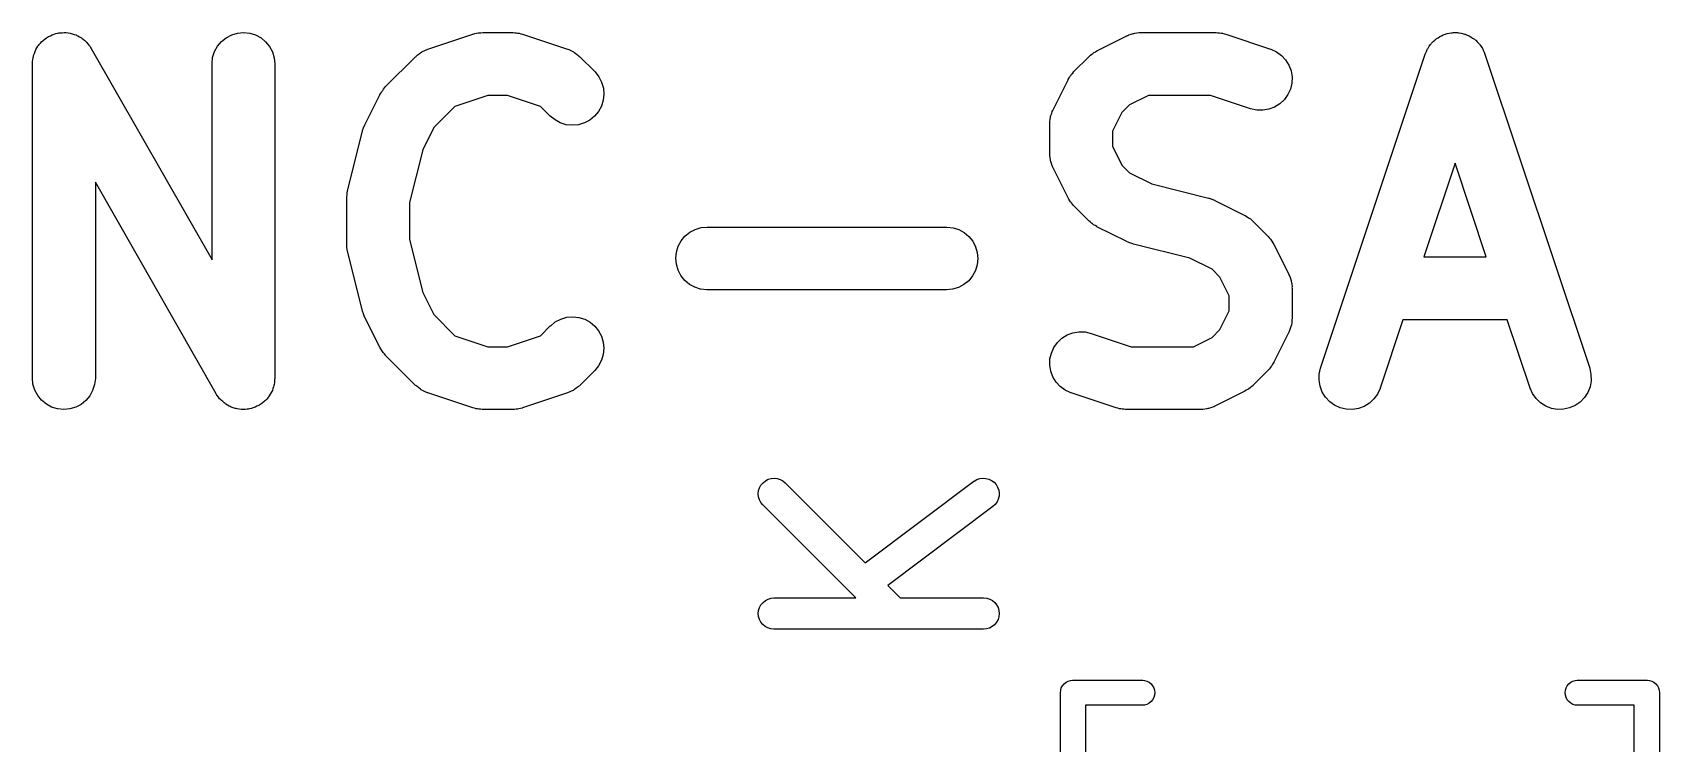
# Model space of a CAD drawing. Extents: x 88 to 197, y -105 to -93.
# Drawn here: x 112.41 to 120.18, y -96.35 to -92.96 of the extents above; entities that cross this region are included whole.
import ezdxf

# ---------------------------------------------------------------- set-up
doc = ezdxf.new("R2010")
doc.units = 0
doc.layers.add('BLACK', color=7, linetype='CONTINUOUS')

msp = doc.modelspace()

# ---------------------------------------------------------------- linework, layer by layer
at = {"layer": 'BLACK', "linetype": 'CONTINUOUS'}
for p, q in [((112.472, -92.9883), (112.479, -92.9823)), ((112.479, -92.9823), (112.484, -92.9799)), ((112.484, -92.9799), (112.488, -92.977)), ((112.488, -92.977), (112.497, -92.9732)), ((112.497, -92.9732), (112.505, -92.9687)), ((112.505, -92.9687), (112.51, -92.9673)), ((112.51, -92.9673), (112.515, -92.9652)), ((112.515, -92.9652), (112.524, -92.9631)), ((112.524, -92.9631), (112.533, -92.9604)), ((112.533, -92.9604), (112.538, -92.96)), ((112.538, -92.96), (112.543, -92.9589)), ((112.543, -92.9589), (112.553, -92.9586)), ((112.553, -92.9586), (112.563, -92.9578)), ((112.563, -92.9578), (112.568, -92.9583)), ((112.568, -92.9583), (112.573, -92.9582)), ((112.573, -92.9582), (112.582, -92.9598)), ((112.582, -92.9598), (112.592, -92.9608)), ((112.592, -92.9608), (112.597, -92.9623)), ((112.597, -92.9623), (112.602, -92.9632)), ((112.602, -92.9632), (112.611, -92.9667)), ((112.611, -92.9667), (112.62, -92.9695)), ((112.62, -92.9695), (112.624, -92.9719)), ((112.624, -92.9719), (112.629, -92.9737)), ((112.629, -92.9737), (112.637, -92.9788)), ((112.637, -92.9788), (112.645, -92.9834)), ((113.314, -93.0006), (113.337, -92.9823)), ((113.337, -92.9823), (113.363, -92.9687)), ((113.363, -92.9687), (113.391, -92.9604)), ((113.391, -92.9604), (113.42, -92.9578)), ((113.42, -92.9578), (113.449, -92.9608)), ((113.449, -92.9608), (113.477, -92.9695)), ((113.477, -92.9695), (113.503, -92.9834)), ((114.3, -93.0369), (114.514, -92.9655)), ((114.514, -92.9655), (114.516, -92.9648)), ((114.516, -92.9648), (114.524, -92.9631)), ((114.524, -92.9631), (114.532, -92.9606)), ((114.532, -92.9606), (114.539, -92.96)), ((114.539, -92.96), (114.545, -92.9587)), ((114.545, -92.9587), (114.553, -92.9586)), ((114.553, -92.9586), (114.562, -92.9578)), ((114.562, -92.9578), (114.704, -92.9578)), ((114.704, -92.9578), (114.707, -92.9578)), ((114.707, -92.9578), (114.715, -92.9587)), ((114.715, -92.9587), (114.723, -92.959)), ((114.723, -92.959), (114.729, -92.9604)), ((114.729, -92.9604), (114.736, -92.961)), ((114.736, -92.961), (114.744, -92.9636)), ((114.744, -92.9636), (114.752, -92.9655)), ((114.752, -92.9655), (114.966, -93.0369)), ((117.494, -93.045), (117.637, -92.9736)), ((117.637, -92.9736), (117.639, -92.9727)), ((117.639, -92.9727), (117.643, -92.9712)), ((117.643, -92.9712), (117.647, -92.9691)), ((117.647, -92.9691), (117.657, -92.9661)), ((117.657, -92.9661), (117.667, -92.9626)), ((117.667, -92.9626), (117.671, -92.9619)), ((117.671, -92.9619), (117.675, -92.9606)), ((117.675, -92.9606), (117.685, -92.9596)), ((117.685, -92.9596), (117.696, -92.958)), ((117.696, -92.958), (117.7, -92.9582)), ((117.7, -92.9582), (117.704, -92.9578)), ((117.704, -92.9578), (118.062, -92.9578)), ((118.062, -92.9578), (118.064, -92.9578)), ((118.064, -92.9578), (118.072, -92.9587)), ((118.072, -92.9587), (118.08, -92.959)), ((118.08, -92.959), (118.087, -92.9604)), ((118.087, -92.9604), (118.093, -92.961)), ((118.093, -92.961), (118.101, -92.9636)), ((118.101, -92.9636), (118.109, -92.9655)), ((118.109, -92.9655), (118.323, -93.0369)), ((119.114, -92.9882), (119.123, -92.9828)), ((119.123, -92.9828), (119.131, -92.9769)), ((119.131, -92.9769), (119.135, -92.9752)), ((119.135, -92.9752), (119.139, -92.9729)), ((119.139, -92.9729), (119.148, -92.9693)), ((119.148, -92.9693), (119.158, -92.9651)), ((119.158, -92.9651), (119.162, -92.9642)), ((119.162, -92.9642), (119.166, -92.9627)), ((119.166, -92.9627), (119.176, -92.9611)), ((119.176, -92.9611), (119.187, -92.9588)), ((119.187, -92.9588), (119.191, -92.9587)), ((119.191, -92.9587), (119.195, -92.9581)), ((119.195, -92.9581), (119.205, -92.9584)), ((119.205, -92.9584), (119.216, -92.9582)), ((119.216, -92.9582), (119.22, -92.9589)), ((119.22, -92.9589), (119.224, -92.9591)), ((119.224, -92.9591), (119.234, -92.9615)), ((119.234, -92.9615), (119.245, -92.9633)), ((119.245, -92.9633), (119.249, -92.9648)), ((119.249, -92.9648), (119.253, -92.9658)), ((119.253, -92.9658), (119.262, -92.9701)), ((119.262, -92.9701), (119.272, -92.9738)), ((119.272, -92.9738), (119.276, -92.9761)), ((119.276, -92.9761), (119.28, -92.9779)), ((119.28, -92.9779), (119.288, -92.984)), ((112.417, -93.0668), (112.421, -93.0578)), ((112.421, -93.0578), (112.424, -93.0487)), ((112.424, -93.0487), (112.426, -93.0443)), ((112.426, -93.0443), (112.428, -93.0395)), ((112.428, -93.0395), (112.433, -93.0314)), ((112.433, -93.0314), (112.438, -93.023)), ((112.438, -93.023), (112.441, -93.0192)), ((112.441, -93.0192), (112.444, -93.0149)), ((112.444, -93.0149), (112.45, -93.008)), ((112.45, -93.008), (112.457, -93.0006)), ((112.457, -93.0006), (112.461, -92.9974)), ((112.461, -92.9974), (112.464, -92.9938)), ((112.464, -92.9938), (112.472, -92.9883)), ((112.645, -92.9834), (112.649, -92.9866)), ((112.649, -92.9866), (112.654, -92.9893)), ((112.654, -92.9893), (112.661, -92.9959)), ((112.661, -92.9959), (112.668, -93.0021)), ((112.668, -93.0021), (112.671, -93.006)), ((112.671, -93.006), (112.675, -93.0095)), ((112.675, -93.0095), (112.68, -93.0173)), ((112.68, -93.0173), (112.687, -93.0248)), ((112.687, -93.0248), (112.689, -93.0292)), ((112.689, -93.0292), (112.692, -93.0333)), ((112.692, -93.0333), (113.269, -94.0429)), ((113.272, -93.0766), (113.281, -93.0487)), ((113.281, -93.0487), (113.295, -93.023)), ((113.295, -93.023), (113.314, -93.0006)), ((113.503, -92.9834), (113.525, -93.0021)), ((113.525, -93.0021), (113.544, -93.0248)), ((113.544, -93.0248), (113.557, -93.0506)), ((113.557, -93.0506), (113.566, -93.0786)), ((114.249, -93.0657), (114.258, -93.0598)), ((114.258, -93.0598), (114.266, -93.0534)), ((114.266, -93.0534), (114.27, -93.0514)), ((114.27, -93.0514), (114.273, -93.0488)), ((114.273, -93.0488), (114.282, -93.0446)), ((114.282, -93.0446), (114.292, -93.0399)), ((114.292, -93.0399), (114.296, -93.0387)), ((114.296, -93.0387), (114.3, -93.0369)), ((114.966, -93.0369), (114.968, -93.0376)), ((114.968, -93.0376), (114.972, -93.0394)), ((114.972, -93.0394), (114.976, -93.0407)), ((114.976, -93.0407), (114.985, -93.0456)), ((114.985, -93.0456), (114.995, -93.0499)), ((114.995, -93.0499), (114.998, -93.0525)), ((114.998, -93.0525), (115.002, -93.0546)), ((115.002, -93.0546), (115.01, -93.0611)), ((117.464, -93.0664), (117.47, -93.0606)), ((117.47, -93.0606), (117.475, -93.0573)), ((117.475, -93.0573), (117.48, -93.0534)), ((117.48, -93.0534), (117.487, -93.0495)), ((117.487, -93.0495), (117.494, -93.045)), ((118.323, -93.0369), (118.325, -93.0376)), ((118.325, -93.0376), (118.352, -93.0499)), ((118.352, -93.0499), (118.376, -93.0671)), ((118.562, -94.5603), (119.062, -93.0603)), ((119.062, -93.0603), (119.063, -93.0584)), ((119.063, -93.0584), (119.067, -93.049)), ((119.067, -93.049), (119.071, -93.0393)), ((119.071, -93.0393), (119.073, -93.0357)), ((119.073, -93.0357), (119.075, -93.0318)), ((119.075, -93.0318), (119.081, -93.0234)), ((119.081, -93.0234), (119.087, -93.0147)), ((119.087, -93.0147), (119.09, -93.0116)), ((119.09, -93.0116), (119.092, -93.0081)), ((119.092, -93.0081), (119.1, -93.0011)), ((119.1, -93.0011), (119.107, -92.9936)), ((119.107, -92.9936), (119.111, -92.9911)), ((119.111, -92.9911), (119.114, -92.9882)), ((119.288, -92.984), (119.297, -92.9895)), ((119.297, -92.9895), (119.3, -92.9925)), ((119.3, -92.9925), (119.303, -92.995)), ((119.303, -92.995), (119.31, -93.0025)), ((119.31, -93.0025), (119.318, -93.0097)), ((119.318, -93.0097), (119.32, -93.0132)), ((119.32, -93.0132), (119.323, -93.0163)), ((119.323, -93.0163), (119.329, -93.0251)), ((119.329, -93.0251), (119.335, -93.0336)), ((119.335, -93.0336), (119.337, -93.0375)), ((119.337, -93.0375), (119.339, -93.0412)), ((119.339, -93.0412), (119.343, -93.0509)), ((119.343, -93.0509), (119.347, -93.0603)), ((119.347, -93.0603), (119.847, -94.5603)), ((112.412, -93.0956), (112.414, -93.0861)), ((112.412, -93.1007), (112.412, -93.0956)), ((112.412, -93.1057), (112.412, -93.1007)), ((112.412, -93.1078), (112.412, -93.1057)), ((112.412, -94.6078), (112.412, -93.1078)), ((112.414, -93.0861), (112.415, -93.0766)), ((112.415, -93.0766), (112.416, -93.0718)), ((112.416, -93.0718), (112.417, -93.0668)), ((113.269, -93.1057), (113.272, -93.0766)), ((113.269, -93.1078), (113.269, -93.1057)), ((113.269, -94.0429), (113.269, -93.1078)), ((113.566, -93.0786), (113.569, -93.1078)), ((113.569, -93.1078), (113.569, -94.6078)), ((114.098, -93.216), (114.241, -93.0731)), ((114.241, -93.0731), (114.243, -93.0717)), ((114.243, -93.0717), (114.246, -93.0689)), ((114.246, -93.0689), (114.249, -93.0657)), ((115.01, -93.0611), (115.018, -93.0671)), ((115.018, -93.0671), (115.021, -93.0703)), ((115.021, -93.0703), (115.025, -93.0731)), ((115.025, -93.0731), (115.096, -93.1446)), ((117.384, -93.1446), (117.456, -93.0731)), ((117.456, -93.0731), (117.457, -93.0717)), ((117.457, -93.0717), (117.464, -93.0664)), ((118.376, -93.0671), (118.395, -93.0886)), ((118.395, -93.0886), (118.411, -93.1135)), ((118.411, -93.1135), (118.421, -93.141)), ((114.093, -93.2225), (114.098, -93.216)), ((115.096, -93.1446), (115.098, -93.1461)), ((115.098, -93.1461), (115.116, -93.1689)), ((115.116, -93.1689), (115.129, -93.1949)), ((115.129, -93.1949), (115.138, -93.223)), ((117.285, -93.3264), (117.356, -93.1835)), ((117.356, -93.1835), (117.357, -93.1817)), ((117.357, -93.1817), (117.362, -93.1746)), ((117.362, -93.1746), (117.365, -93.1672)), ((117.365, -93.1672), (117.369, -93.1624)), ((117.369, -93.1624), (117.373, -93.1571)), ((117.373, -93.1571), (117.379, -93.1511)), ((117.379, -93.1511), (117.384, -93.1446)), ((118.425, -93.1991), (118.418, -93.2276)), ((118.421, -93.141), (118.426, -93.1699)), ((118.426, -93.1699), (118.425, -93.1991)), ((113.999, -93.3978), (114.07, -93.255)), ((114.07, -93.255), (114.071, -93.2531)), ((114.071, -93.2531), (114.076, -93.246)), ((114.076, -93.246), (114.08, -93.2386)), ((114.08, -93.2386), (114.084, -93.2338)), ((114.084, -93.2338), (114.087, -93.2285)), ((114.087, -93.2285), (114.093, -93.2225)), ((114.586, -93.2578), (114.428, -93.3103)), ((114.68, -93.2578), (114.586, -93.2578)), ((114.838, -93.3103), (114.68, -93.2578)), ((115.137, -93.2813), (115.128, -93.3092)), ((115.14, -93.2522), (115.137, -93.2813)), ((115.138, -93.223), (115.14, -93.2522)), ((117.74, -93.2578), (117.65, -93.3025)), ((118.037, -93.2578), (117.74, -93.2578)), ((118.228, -93.3215), (118.037, -93.2578)), ((118.389, -93.2781), (118.367, -93.2981)), ((118.406, -93.2543), (118.389, -93.2781)), ((118.418, -93.2276), (118.406, -93.2543)), ((114.428, -93.3103), (114.328, -93.4109)), ((114.884, -93.3567), (114.838, -93.3103)), ((114.907, -93.3753), (114.884, -93.3567)), ((115.095, -93.3574), (115.073, -93.3759)), ((115.114, -93.3349), (115.095, -93.3574)), ((115.128, -93.3092), (115.114, -93.3349)), ((117.271, -93.3725), (117.272, -93.3623)), ((117.272, -93.3623), (117.273, -93.3581)), ((117.273, -93.3581), (117.274, -93.3537)), ((117.274, -93.3537), (117.278, -93.3442)), ((117.278, -93.3442), (117.281, -93.3344)), ((117.281, -93.3344), (117.283, -93.3305)), ((117.283, -93.3305), (117.285, -93.3264)), ((117.613, -93.3395), (117.569, -93.4289)), ((117.65, -93.3025), (117.613, -93.3395)), ((118.257, -93.328), (118.228, -93.3215)), ((118.286, -93.3288), (118.257, -93.328)), ((118.315, -93.324), (118.286, -93.3288)), ((118.342, -93.3136), (118.315, -93.324)), ((118.367, -93.2981), (118.342, -93.3136)), ((113.916, -93.7142), (113.987, -93.4285)), ((113.987, -93.4285), (113.988, -93.4265)), ((113.988, -93.4252), (113.993, -93.4121)), ((113.988, -93.4259), (113.988, -93.4252)), ((113.988, -93.4265), (113.988, -93.4259)), ((113.993, -93.4121), (113.998, -93.3991)), ((113.998, -93.3991), (113.999, -93.3985)), ((113.999, -93.3985), (113.999, -93.3978)), ((114.328, -93.4109), (114.275, -93.5173)), ((114.932, -93.3891), (114.907, -93.3753)), ((114.96, -93.3977), (114.932, -93.3891)), ((114.99, -93.4006), (114.96, -93.3977)), ((115.019, -93.3979), (114.99, -93.4006)), ((115.047, -93.3895), (115.019, -93.3979)), ((115.073, -93.3759), (115.047, -93.3895)), ((117.269, -93.3826), (117.271, -93.3725)), ((117.269, -93.387), (117.269, -93.3826)), ((117.269, -93.3914), (117.269, -93.387)), ((117.269, -93.3935), (117.269, -93.3914)), ((117.269, -93.5363), (117.269, -93.3935)), ((117.569, -93.4289), (117.569, -93.5009)), ((114.275, -93.5173), (114.212, -93.7691)), ((117.569, -93.5009), (117.613, -93.5903)), ((117.269, -93.5407), (117.269, -93.5363)), ((117.269, -93.5451), (117.269, -93.5407)), ((117.271, -93.5553), (117.269, -93.5451)), ((117.272, -93.5655), (117.271, -93.5553)), ((117.273, -93.5697), (117.272, -93.5655)), ((117.274, -93.5741), (117.273, -93.5697)), ((117.277, -93.5837), (117.274, -93.5741)), ((117.28, -93.5935), (117.277, -93.5837)), ((117.282, -93.5974), (117.28, -93.5935)), ((117.284, -93.6015), (117.282, -93.5974)), ((117.285, -93.6034), (117.284, -93.6015)), ((117.356, -93.7463), (117.285, -93.6034)), ((117.613, -93.5903), (117.65, -93.6273)), ((119.204, -93.5821), (119.055, -94.0292)), ((119.353, -94.0292), (119.204, -93.5821)), ((113.288, -94.6822), (112.712, -93.6726)), ((112.712, -93.6726), (112.712, -94.6078)), ((117.65, -93.6273), (117.757, -93.6805)), ((117.757, -93.6805), (118.027, -93.748)), ((113.912, -93.7432), (113.914, -93.7313)), ((113.912, -93.7459), (113.912, -93.7432)), ((113.912, -93.7485), (113.912, -93.7459)), ((113.912, -93.7506), (113.912, -93.7485)), ((113.912, -93.9649), (113.912, -93.7506)), ((113.914, -93.7313), (113.915, -93.7194)), ((113.915, -93.7194), (113.916, -93.7169)), ((113.916, -93.7169), (113.916, -93.7142)), ((117.36, -93.7534), (117.356, -93.7463)), ((117.364, -93.7609), (117.36, -93.7534)), ((118.027, -93.748), (118.029, -93.7485)), ((118.029, -93.7485), (118.029, -93.7487)), ((118.029, -93.7487), (118.03, -93.7488)), ((118.03, -93.7488), (118.043, -93.7538)), ((118.043, -93.7538), (118.056, -93.7587)), ((118.056, -93.7587), (118.057, -93.7591)), ((118.057, -93.7591), (118.057, -93.7593)), ((118.057, -93.7593), (118.2, -93.8307)), ((114.212, -93.7691), (114.212, -93.9464)), ((117.368, -93.7658), (117.364, -93.7609)), ((117.372, -93.7711), (117.368, -93.7658)), ((117.377, -93.7772), (117.372, -93.7711)), ((117.383, -93.7838), (117.377, -93.7772)), ((117.384, -93.7853), (117.383, -93.7838)), ((117.456, -93.8567), (117.384, -93.7853)), ((118.2, -93.8307), (118.202, -93.8317)), ((118.202, -93.8317), (118.209, -93.8363)), ((118.209, -93.8363), (118.216, -93.8403)), ((115.527, -93.9299), (115.55, -93.9114)), ((115.55, -93.9114), (115.576, -93.8977)), ((115.576, -93.8977), (115.604, -93.8892)), ((115.604, -93.8892), (115.633, -93.8863)), ((115.633, -93.8863), (116.776, -93.8863)), ((116.776, -93.8863), (116.778, -93.8864)), ((116.778, -93.8864), (116.807, -93.8896)), ((116.807, -93.8896), (116.835, -93.8985)), ((116.835, -93.8985), (116.861, -93.9126)), ((116.861, -93.9126), (116.883, -93.9314)), ((117.462, -93.862), (117.456, -93.8567)), ((117.468, -93.8679), (117.462, -93.862)), ((117.473, -93.8713), (117.468, -93.8679)), ((117.478, -93.8753), (117.473, -93.8713)), ((117.486, -93.8793), (117.478, -93.8753)), ((117.493, -93.8838), (117.486, -93.8793)), ((117.494, -93.8848), (117.493, -93.8838)), ((117.637, -93.9562), (117.494, -93.8848)), ((118.216, -93.8403), (118.221, -93.8442)), ((118.221, -93.8442), (118.227, -93.8476)), ((118.227, -93.8476), (118.233, -93.8535)), ((118.233, -93.8535), (118.239, -93.8588)), ((118.239, -93.8588), (118.31, -93.9303)), ((113.912, -93.9676), (113.912, -93.9649)), ((113.912, -93.9702), (113.912, -93.9676)), ((113.913, -93.9821), (113.912, -93.9702)), ((113.914, -93.994), (113.913, -93.9821)), ((114.212, -93.9464), (114.275, -94.1983)), ((115.486, -94.0062), (115.495, -93.9782)), ((115.495, -93.9782), (115.509, -93.9525)), ((115.509, -93.9525), (115.527, -93.9299)), ((116.883, -93.9314), (116.901, -93.9542)), ((116.901, -93.9542), (116.915, -93.9802)), ((116.915, -93.9802), (116.923, -94.0082)), ((117.638, -93.9565), (117.637, -93.9562)), ((117.639, -93.9568), (117.638, -93.9565)), ((117.652, -93.9617), (117.639, -93.9568)), ((117.665, -93.9667), (117.652, -93.9617)), ((117.665, -93.9668), (117.665, -93.9667)), ((117.666, -93.9671), (117.665, -93.9668)), ((117.668, -93.9676), (117.666, -93.9671)), ((117.938, -94.035), (117.668, -93.9676)), ((118.31, -93.9303), (118.312, -93.9318)), ((118.312, -93.9318), (118.317, -93.9384)), ((118.317, -93.9384), (118.323, -93.9445)), ((118.323, -93.9445), (118.326, -93.9498)), ((118.326, -93.9498), (118.33, -93.9546)), ((118.33, -93.9546), (118.334, -93.9621)), ((118.334, -93.9621), (118.339, -93.9693)), ((118.339, -93.9693), (118.41, -94.1121)), ((113.915, -93.9966), (113.914, -93.994)), ((113.916, -93.9993), (113.915, -93.9966)), ((113.916, -94.0013), (113.916, -93.9993)), ((113.987, -94.287), (113.916, -94.0013)), ((115.483, -94.0353), (115.486, -94.0062)), ((115.486, -94.0644), (115.483, -94.0353)), ((115.494, -94.0925), (115.486, -94.0644)), ((116.923, -94.0665), (116.914, -94.0945)), ((116.923, -94.0082), (116.926, -94.0374)), ((116.926, -94.0374), (116.923, -94.0665)), ((118.044, -94.0882), (117.938, -94.035)), ((119.055, -94.0292), (119.353, -94.0292)), ((115.507, -94.1185), (115.494, -94.0925)), ((115.526, -94.1413), (115.507, -94.1185)), ((115.548, -94.1601), (115.526, -94.1413)), ((116.882, -94.1428), (116.859, -94.1613)), ((116.9, -94.1202), (116.882, -94.1428)), ((116.914, -94.0945), (116.9, -94.1202)), ((118.081, -94.1252), (118.044, -94.0882)), ((118.126, -94.2146), (118.081, -94.1252)), ((118.41, -94.1121), (118.411, -94.114)), ((118.411, -94.114), (118.412, -94.1181)), ((118.412, -94.1181), (118.415, -94.122)), ((118.415, -94.122), (118.418, -94.1319)), ((118.418, -94.1319), (118.421, -94.1415)), ((118.421, -94.1415), (118.422, -94.1458)), ((118.422, -94.1458), (118.423, -94.1501)), ((114.275, -94.1983), (114.328, -94.3046)), ((115.574, -94.1742), (115.548, -94.1601)), ((115.602, -94.1831), (115.574, -94.1742)), ((115.631, -94.1863), (115.602, -94.1831)), ((115.633, -94.1863), (115.631, -94.1863)), ((116.776, -94.1863), (115.633, -94.1863)), ((116.805, -94.1835), (116.776, -94.1863)), ((116.833, -94.175), (116.805, -94.1835)), ((116.859, -94.1613), (116.833, -94.175)), ((118.126, -94.2866), (118.126, -94.2146)), ((118.423, -94.1501), (118.424, -94.1603)), ((118.424, -94.1603), (118.426, -94.1704)), ((118.426, -94.1704), (118.425, -94.1748)), ((118.425, -94.1748), (118.426, -94.1792)), ((118.426, -94.1792), (118.426, -94.3221)), ((113.988, -94.2877), (113.987, -94.287)), ((113.988, -94.2883), (113.988, -94.2877)), ((113.993, -94.3015), (113.988, -94.2883)), ((113.997, -94.3146), (113.993, -94.3015)), ((118.081, -94.3761), (118.126, -94.2866)), ((113.998, -94.3152), (113.997, -94.3146)), ((113.998, -94.3158), (113.998, -94.3152)), ((113.999, -94.3177), (113.998, -94.3158)), ((114.07, -94.4606), (113.999, -94.3177)), ((114.328, -94.3046), (114.428, -94.4052)), ((114.838, -94.4052), (114.884, -94.3588)), ((114.884, -94.3588), (114.886, -94.3574)), ((114.886, -94.3574), (114.908, -94.3391)), ((114.908, -94.3391), (114.934, -94.3256)), ((114.934, -94.3256), (114.963, -94.3175)), ((114.963, -94.3175), (114.992, -94.3149)), ((114.992, -94.3149), (115.021, -94.3181)), ((115.021, -94.3181), (115.049, -94.3268)), ((115.049, -94.3268), (115.074, -94.3409)), ((115.074, -94.3409), (115.097, -94.3596)), ((115.097, -94.3596), (115.115, -94.3823)), ((118.044, -94.4131), (118.081, -94.3761)), ((118.414, -94.3811), (118.412, -94.385)), ((118.417, -94.3714), (118.414, -94.3811)), ((118.42, -94.3618), (118.417, -94.3714)), ((118.421, -94.3575), (118.42, -94.3618)), ((118.423, -94.3532), (118.421, -94.3575)), ((118.424, -94.3431), (118.423, -94.3532)), ((118.425, -94.333), (118.424, -94.3431)), ((118.426, -94.3242), (118.425, -94.3285)), ((118.425, -94.3285), (118.425, -94.333)), ((118.426, -94.3221), (118.426, -94.3242)), ((118.955, -94.3292), (118.847, -94.6552)), ((119.453, -94.3292), (118.955, -94.3292)), ((119.562, -94.6552), (119.453, -94.3292)), ((114.428, -94.4052), (114.586, -94.4578)), ((114.586, -94.4578), (114.68, -94.4578)), ((114.68, -94.4578), (114.838, -94.4052)), ((115.115, -94.3823), (115.129, -94.4082)), ((115.129, -94.4082), (115.137, -94.4363)), ((115.137, -94.4363), (115.14, -94.4654)), ((117.289, -94.4613), (117.306, -94.4375)), ((117.306, -94.4375), (117.327, -94.4174)), ((117.327, -94.4174), (117.352, -94.4019)), ((117.352, -94.4019), (117.379, -94.3916)), ((117.379, -94.3916), (117.408, -94.3867)), ((117.408, -94.3867), (117.438, -94.3875)), ((117.438, -94.3875), (117.466, -94.394)), ((117.466, -94.394), (117.657, -94.4578)), ((117.657, -94.4578), (117.955, -94.4578)), ((117.955, -94.4578), (118.044, -94.4131)), ((118.41, -94.3891), (118.339, -94.532)), ((118.412, -94.385), (118.41, -94.3891)), ((114.075, -94.4677), (114.07, -94.4606)), ((114.079, -94.4752), (114.075, -94.4677)), ((114.083, -94.4801), (114.079, -94.4752)), ((114.086, -94.4853), (114.083, -94.4801)), ((114.092, -94.4915), (114.086, -94.4853)), ((114.097, -94.4981), (114.092, -94.4915)), ((114.098, -94.4996), (114.097, -94.4981)), ((114.241, -94.6424), (114.098, -94.4996)), ((115.129, -94.5226), (115.115, -94.5484)), ((115.137, -94.4946), (115.129, -94.5226)), ((115.14, -94.4654), (115.137, -94.4946)), ((117.269, -94.5457), (117.27, -94.5164)), ((117.27, -94.5164), (117.277, -94.4879)), ((117.277, -94.4879), (117.289, -94.4613)), ((118.338, -94.5339), (118.333, -94.5409)), ((118.339, -94.532), (118.338, -94.5339)), ((112.414, -94.6369), (112.412, -94.6078)), ((112.712, -94.6099), (112.708, -94.639)), ((112.712, -94.6078), (112.712, -94.6099)), ((113.569, -94.6099), (113.568, -94.6149)), ((113.569, -94.6078), (113.569, -94.6099)), ((115.096, -94.571), (115.025, -94.6424)), ((115.115, -94.5484), (115.096, -94.571)), ((117.274, -94.5746), (117.269, -94.5457)), ((117.284, -94.602), (117.274, -94.5746)), ((117.299, -94.627), (117.284, -94.602)), ((118.31, -94.571), (118.239, -94.6424)), ((118.316, -94.5645), (118.31, -94.571)), ((118.322, -94.5584), (118.316, -94.5645)), ((118.325, -94.5532), (118.322, -94.5584)), ((118.329, -94.5484), (118.325, -94.5532)), ((118.333, -94.5409), (118.329, -94.5484)), ((118.555, -94.6181), (118.556, -94.5889)), ((118.556, -94.5889), (118.562, -94.5603)), ((119.847, -94.5603), (119.847, -94.5623)), ((119.847, -94.5623), (119.853, -94.591)), ((119.853, -94.591), (119.854, -94.6202)), ((112.423, -94.6649), (112.414, -94.6369)), ((112.437, -94.6908), (112.423, -94.6649)), ((112.455, -94.7135), (112.437, -94.6908)), ((112.699, -94.6669), (112.685, -94.6925)), ((112.708, -94.639), (112.699, -94.6669)), ((113.291, -94.6863), (113.288, -94.6822)), ((113.294, -94.6908), (113.291, -94.6863)), ((113.3, -94.6982), (113.294, -94.6908)), ((113.547, -94.6841), (113.542, -94.6925)), ((113.552, -94.676), (113.547, -94.6841)), ((113.554, -94.6713), (113.552, -94.676)), ((113.557, -94.6669), (113.554, -94.6713)), ((113.559, -94.6577), (113.557, -94.6669)), ((113.563, -94.6488), (113.559, -94.6577)), ((113.564, -94.6438), (113.563, -94.6488)), ((113.565, -94.639), (113.564, -94.6438)), ((113.567, -94.6294), (113.565, -94.639)), ((113.568, -94.6199), (113.567, -94.6294)), ((113.568, -94.6149), (113.568, -94.6199)), ((114.245, -94.6452), (114.241, -94.6424)), ((114.248, -94.6485), (114.245, -94.6452)), ((114.256, -94.6545), (114.248, -94.6485)), ((114.264, -94.661), (114.256, -94.6545)), ((114.268, -94.6631), (114.264, -94.661)), ((114.271, -94.6657), (114.268, -94.6631)), ((114.281, -94.67), (114.271, -94.6657)), ((114.29, -94.6748), (114.281, -94.67)), ((114.294, -94.6761), (114.29, -94.6748)), ((114.298, -94.678), (114.294, -94.6761)), ((114.3, -94.6786), (114.298, -94.678)), ((114.514, -94.7501), (114.3, -94.6786)), ((114.966, -94.6786), (114.752, -94.7501)), ((114.97, -94.6768), (114.966, -94.6786)), ((114.974, -94.6756), (114.97, -94.6768)), ((114.984, -94.6709), (114.974, -94.6756)), ((114.993, -94.6667), (114.984, -94.6709)), ((114.996, -94.6642), (114.993, -94.6667)), ((115, -94.6621), (114.996, -94.6642)), ((115.008, -94.6557), (115, -94.6621)), ((115.017, -94.6498), (115.008, -94.6557)), ((115.02, -94.6466), (115.017, -94.6498)), ((115.023, -94.6439), (115.02, -94.6466)), ((115.025, -94.6424), (115.023, -94.6439)), ((117.319, -94.6485), (117.299, -94.627)), ((117.343, -94.6657), (117.319, -94.6485)), ((117.369, -94.678), (117.343, -94.6657)), ((117.371, -94.6786), (117.369, -94.678)), ((117.586, -94.7501), (117.371, -94.6786)), ((118.2, -94.6705), (118.057, -94.7419)), ((118.207, -94.666), (118.2, -94.6705)), ((118.215, -94.6621), (118.207, -94.666)), ((118.22, -94.6582), (118.215, -94.6621)), ((118.225, -94.6549), (118.22, -94.6582)), ((118.231, -94.6491), (118.225, -94.6549)), ((118.238, -94.6439), (118.231, -94.6491)), ((118.239, -94.6424), (118.238, -94.6439)), ((118.56, -94.647), (118.555, -94.6181)), ((118.57, -94.6744), (118.56, -94.647)), ((118.586, -94.6992), (118.57, -94.6744)), ((118.834, -94.6838), (118.817, -94.7074)), ((118.846, -94.6572), (118.834, -94.6838)), ((118.847, -94.6552), (118.846, -94.6572)), ((119.574, -94.6819), (119.562, -94.6552)), ((119.591, -94.7059), (119.574, -94.6819)), ((119.838, -94.6763), (119.822, -94.7009)), ((119.849, -94.649), (119.838, -94.6763)), ((119.854, -94.6202), (119.849, -94.649)), ((112.478, -94.7321), (112.455, -94.7135)), ((112.503, -94.746), (112.478, -94.7321)), ((112.531, -94.7547), (112.503, -94.746)), ((112.561, -94.7578), (112.531, -94.7547)), ((112.59, -94.7551), (112.561, -94.7578)), ((112.618, -94.7468), (112.59, -94.7551)), ((112.644, -94.7333), (112.618, -94.7468)), ((112.667, -94.7149), (112.644, -94.7333)), ((112.685, -94.6925), (112.667, -94.7149)), ((113.305, -94.7061), (113.3, -94.6982)), ((113.309, -94.7095), (113.305, -94.7061)), ((113.312, -94.7135), (113.309, -94.7095)), ((113.32, -94.7196), (113.312, -94.7135)), ((113.327, -94.7262), (113.32, -94.7196)), ((113.331, -94.7289), (113.327, -94.7262)), ((113.335, -94.7321), (113.331, -94.7289)), ((113.343, -94.7367), (113.335, -94.7321)), ((113.351, -94.7418), (113.343, -94.7367)), ((113.356, -94.7436), (113.351, -94.7418)), ((113.361, -94.746), (113.356, -94.7436)), ((113.37, -94.7489), (113.361, -94.746)), ((113.379, -94.7523), (113.37, -94.7489)), ((113.384, -94.7532), (113.379, -94.7523)), ((113.389, -94.7547), (113.384, -94.7532)), ((113.398, -94.7557), (113.389, -94.7547)), ((113.408, -94.7574), (113.398, -94.7557)), ((113.413, -94.7572), (113.408, -94.7574)), ((113.418, -94.7578), (113.413, -94.7572)), ((113.427, -94.7569), (113.418, -94.7578)), ((113.437, -94.7567), (113.427, -94.7569)), ((113.442, -94.7556), (113.437, -94.7567)), ((113.447, -94.7551), (113.442, -94.7556)), ((113.456, -94.7524), (113.447, -94.7551)), ((113.465, -94.7503), (113.456, -94.7524)), ((113.47, -94.7483), (113.465, -94.7503)), ((113.475, -94.7468), (113.47, -94.7483)), ((113.483, -94.7424), (113.475, -94.7468)), ((113.492, -94.7385), (113.483, -94.7424)), ((113.496, -94.7356), (113.492, -94.7385)), ((113.501, -94.7333), (113.496, -94.7356)), ((113.508, -94.7273), (113.501, -94.7333)), ((113.516, -94.7218), (113.508, -94.7273)), ((113.52, -94.7181), (113.516, -94.7218)), ((113.524, -94.7149), (113.52, -94.7181)), ((113.53, -94.7076), (113.524, -94.7149)), ((113.537, -94.7006), (113.53, -94.7076)), ((113.539, -94.6964), (113.537, -94.7006)), ((113.542, -94.6925), (113.539, -94.6964)), ((114.522, -94.7519), (114.514, -94.7501)), ((114.53, -94.7545), (114.522, -94.7519)), ((114.537, -94.7552), (114.53, -94.7545)), ((114.543, -94.7566), (114.537, -94.7552)), ((114.551, -94.7568), (114.543, -94.7566)), ((114.559, -94.7578), (114.551, -94.7568)), ((114.562, -94.7578), (114.559, -94.7578)), ((114.704, -94.7578), (114.562, -94.7578)), ((114.713, -94.7569), (114.704, -94.7578)), ((114.721, -94.7568), (114.713, -94.7569)), ((114.727, -94.7555), (114.721, -94.7568)), ((114.734, -94.7549), (114.727, -94.7555)), ((114.742, -94.7525), (114.734, -94.7549)), ((114.75, -94.7507), (114.742, -94.7525)), ((114.752, -94.7501), (114.75, -94.7507)), ((117.594, -94.7519), (117.586, -94.7501)), ((117.602, -94.7545), (117.594, -94.7519)), ((117.608, -94.7552), (117.602, -94.7545)), ((117.614, -94.7566), (117.608, -94.7552)), ((117.623, -94.7568), (117.614, -94.7566)), ((117.631, -94.7578), (117.623, -94.7568)), ((117.633, -94.7578), (117.631, -94.7578)), ((117.99, -94.7578), (117.633, -94.7578)), ((117.995, -94.7573), (117.99, -94.7578)), ((117.999, -94.7575), (117.995, -94.7573)), ((118.009, -94.7559), (117.999, -94.7575)), ((118.019, -94.7549), (118.009, -94.7559)), ((118.024, -94.7536), (118.019, -94.7549)), ((118.028, -94.7529), (118.024, -94.7536)), ((118.037, -94.7494), (118.028, -94.7529)), ((118.047, -94.7465), (118.037, -94.7494)), ((118.051, -94.7444), (118.047, -94.7465)), ((118.055, -94.7429), (118.051, -94.7444)), ((118.057, -94.7419), (118.055, -94.7429)), ((118.606, -94.7206), (118.586, -94.6992)), ((118.629, -94.7376), (118.606, -94.7206)), ((118.656, -94.7497), (118.629, -94.7376)), ((118.684, -94.7564), (118.656, -94.7497)), ((118.714, -94.7575), (118.684, -94.7564)), ((118.743, -94.7528), (118.714, -94.7575)), ((118.77, -94.7426), (118.743, -94.7528)), ((118.795, -94.7273), (118.77, -94.7426)), ((118.817, -94.7074), (118.795, -94.7273)), ((119.612, -94.726), (119.591, -94.7059)), ((119.637, -94.7417), (119.612, -94.726)), ((119.664, -94.7523), (119.637, -94.7417)), ((119.693, -94.7573), (119.664, -94.7523)), ((119.722, -94.7567), (119.693, -94.7573)), ((119.751, -94.7504), (119.722, -94.7567)), ((119.778, -94.7387), (119.751, -94.7504)), ((119.802, -94.7219), (119.778, -94.7387)), ((119.822, -94.7009), (119.802, -94.7219)), ((115.877, -95.1597), (115.879, -95.1451)), ((115.879, -95.1451), (115.883, -95.1312)), ((115.883, -95.1312), (115.89, -95.1183)), ((115.89, -95.1183), (115.9, -95.1071)), ((115.9, -95.1071), (115.911, -95.0979)), ((115.911, -95.0979), (115.924, -95.091)), ((115.924, -95.091), (115.938, -95.0869)), ((115.938, -95.0869), (115.953, -95.0855)), ((115.953, -95.0855), (115.967, -95.087)), ((115.967, -95.087), (115.981, -95.0912)), ((115.981, -95.0912), (115.994, -95.0982)), ((115.994, -95.0982), (116.005, -95.1074)), ((116.005, -95.1074), (116.388, -95.49)), ((116.388, -95.49), (116.907, -95.1005)), ((116.907, -95.1005), (116.908, -95.0999)), ((116.908, -95.0999), (116.921, -95.0924)), ((116.921, -95.0924), (116.935, -95.0876)), ((116.935, -95.0876), (116.949, -95.0855)), ((116.949, -95.0855), (116.964, -95.0863)), ((116.964, -95.0863), (116.978, -95.09)), ((116.978, -95.09), (116.991, -95.0963)), ((116.991, -95.0963), (117.003, -95.105)), ((117.003, -95.105), (117.013, -95.1159)), ((117.013, -95.1159), (117.02, -95.1285)), ((117.02, -95.1285), (117.025, -95.1422)), ((117.025, -95.1422), (117.027, -95.1567)), ((117.027, -95.1567), (117.027, -95.1713)), ((115.879, -95.1743), (115.877, -95.1597)), ((115.883, -95.1883), (115.879, -95.1743)), ((115.889, -95.2013), (115.883, -95.1883)), ((115.899, -95.2128), (115.889, -95.2013)), ((115.899, -95.2135), (115.899, -95.2128)), ((116.343, -95.6569), (115.899, -95.2135)), ((116.997, -95.2205), (116.495, -95.5972)), ((117.008, -95.2106), (116.997, -95.2205)), ((117.017, -95.1988), (117.008, -95.2106)), ((117.023, -95.1855), (117.017, -95.1988)), ((117.027, -95.1713), (117.023, -95.1855)), ((116.495, -95.5972), (116.555, -95.6569)), ((115.883, -95.7028), (115.89, -95.69)), ((115.89, -95.69), (115.9, -95.6787)), ((115.9, -95.6787), (115.911, -95.6694)), ((115.911, -95.6694), (115.924, -95.6626)), ((115.924, -95.6626), (115.938, -95.6583)), ((115.938, -95.6583), (115.952, -95.6569)), ((115.952, -95.6569), (116.343, -95.6569)), ((116.555, -95.6569), (116.952, -95.6569)), ((116.952, -95.6569), (116.953, -95.6569)), ((116.953, -95.6569), (116.968, -95.6585)), ((116.968, -95.6585), (116.982, -95.663)), ((116.982, -95.663), (116.995, -95.67)), ((116.995, -95.67), (117.006, -95.6794)), ((117.006, -95.6794), (117.015, -95.6908)), ((117.015, -95.6908), (117.022, -95.7038)), ((115.877, -95.7314), (115.879, -95.7168)), ((115.879, -95.746), (115.877, -95.7314)), ((115.879, -95.7168), (115.883, -95.7028)), ((115.883, -95.76), (115.879, -95.746)), ((115.89, -95.773), (115.883, -95.76)), ((115.899, -95.7844), (115.89, -95.773)), ((117.015, -95.7738), (117.005, -95.7851)), ((117.022, -95.761), (117.015, -95.7738)), ((117.022, -95.7038), (117.026, -95.7178)), ((117.026, -95.747), (117.022, -95.761)), ((117.026, -95.7178), (117.027, -95.7324)), ((117.027, -95.7324), (117.026, -95.747)), ((115.91, -95.7938), (115.899, -95.7844)), ((115.923, -95.8008), (115.91, -95.7938)), ((115.937, -95.8053), (115.923, -95.8008)), ((115.951, -95.8069), (115.937, -95.8053)), ((115.952, -95.8069), (115.951, -95.8069)), ((116.952, -95.8069), (115.952, -95.8069)), ((116.967, -95.8055), (116.952, -95.8069)), ((116.981, -95.8012), (116.967, -95.8055)), ((116.994, -95.7944), (116.981, -95.8012)), ((117.005, -95.7851), (116.994, -95.7944)), ((117.321, -96.0982), (117.324, -96.0869)), ((117.324, -96.0869), (117.33, -96.0765)), ((117.33, -96.0765), (117.337, -96.0674)), ((117.337, -96.0674), (117.347, -96.0599)), ((117.347, -96.0599), (117.357, -96.0543)), ((117.357, -96.0543), (117.368, -96.0509)), ((117.368, -96.0509), (117.377, -96.05)), ((117.377, -96.05), (117.38, -96.0497)), ((117.38, -96.0497), (117.383, -96.05)), ((117.383, -96.05), (117.713, -96.05)), ((117.713, -96.05), (117.722, -96.0509)), ((117.722, -96.0509), (117.733, -96.0543)), ((117.733, -96.0543), (117.743, -96.0599)), ((117.743, -96.0599), (117.753, -96.0674)), ((117.753, -96.0674), (117.76, -96.0765)), ((117.76, -96.0765), (117.766, -96.0869)), ((117.766, -96.0869), (117.769, -96.0982)), ((119.731, -96.0982), (119.734, -96.0869)), ((119.734, -96.0869), (119.74, -96.0765)), ((119.74, -96.0765), (119.747, -96.0674)), ((119.747, -96.0674), (119.757, -96.0599)), ((119.757, -96.0599), (119.767, -96.0543)), ((119.767, -96.0543), (119.778, -96.0509)), ((119.778, -96.0509), (119.787, -96.05)), ((119.787, -96.05), (120.117, -96.05)), ((120.117, -96.05), (120.12, -96.0497)), ((120.12, -96.0497), (120.123, -96.05)), ((120.123, -96.05), (120.123, -96.05)), ((120.123, -96.05), (120.132, -96.0509)), ((120.132, -96.0509), (120.143, -96.0543)), ((120.143, -96.0543), (120.153, -96.0599)), ((120.153, -96.0599), (120.163, -96.0674)), ((120.163, -96.0674), (120.17, -96.0765)), ((120.17, -96.0765), (120.176, -96.0869)), ((120.176, -96.0869), (120.179, -96.0982)), ((117.32, -96.11), (117.321, -96.0982)), ((117.32, -96.1129), (117.32, -96.11)), ((117.32, -98.6123), (117.32, -96.1129)), ((117.733, -96.1657), (117.722, -96.1691)), ((117.743, -96.1601), (117.733, -96.1657)), ((117.753, -96.1526), (117.743, -96.1601)), ((117.76, -96.1435), (117.753, -96.1526)), ((117.766, -96.1331), (117.76, -96.1435)), ((117.769, -96.1218), (117.766, -96.1331)), ((117.769, -96.0982), (117.77, -96.11)), ((117.77, -96.11), (117.769, -96.1218)), ((119.73, -96.11), (119.731, -96.0982)), ((119.731, -96.1218), (119.73, -96.11)), ((119.734, -96.1331), (119.731, -96.1218)), ((119.74, -96.1435), (119.734, -96.1331)), ((119.747, -96.1526), (119.74, -96.1435)), ((119.757, -96.1601), (119.747, -96.1526)), ((119.767, -96.1657), (119.757, -96.1601)), ((119.778, -96.1691), (119.767, -96.1657)), ((120.179, -96.0982), (120.18, -96.11)), ((120.18, -96.11), (120.18, -96.1129)), ((120.18, -96.1129), (120.18, -102.647)), ((117.713, -96.17), (117.44, -96.17)), ((117.44, -96.17), (117.44, -102.59)), ((117.722, -96.1691), (117.713, -96.17)), ((119.787, -96.17), (119.778, -96.1691)), ((120.06, -96.17), (119.787, -96.17)), ((120.06, -102.59), (120.06, -96.17))]:
    msp.add_line(p, q, dxfattribs=at)

doc.saveas('drawing.dxf')
